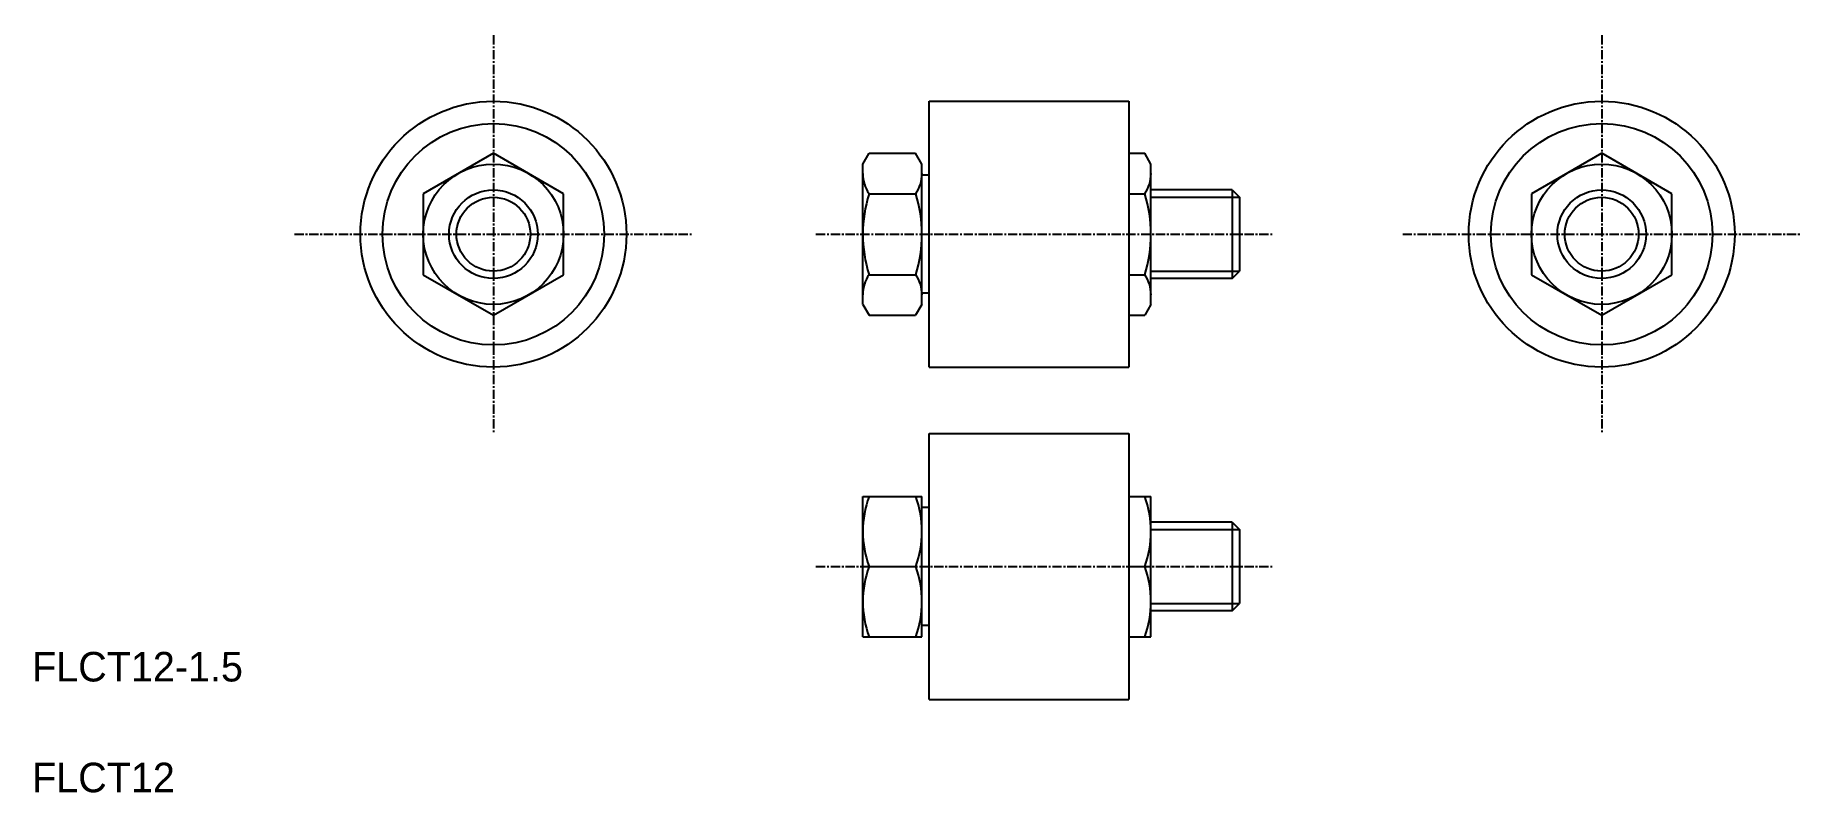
# Model space of a CAD drawing. Extents: x 17 to 256, y 87 to 190.
import ezdxf

# ---------------------------------------------------------------- set-up
doc = ezdxf.new("R2010")
doc.units = 0
doc.linetypes.add('CENTER', pattern=[2, 1.25, -0.25, 0.25, -0.25])
doc.layers.get('0').update_dxf_attribs({"linetype": 'CONTINUOUS'})
doc.layers.add('CENTER', color=1, linetype='CENTER')

msp = doc.modelspace()

# ---------------------------------------------------------------- linework, layer by layer
at = {"color": 7, "linetype": 'CONTINUOUS'}
for p, q in [((137.69, 145.12), (137.69, 181.12)), ((137.69, 181.12), (164.69, 181.12)), ((164.69, 181.12), (164.69, 145.12)), ((78.69, 174.09), (69.19, 168.61)), ((88.19, 168.61), (78.69, 174.09)), ((128.69, 172.62), (129.54, 174.09)), ((128.69, 153.62), (128.69, 172.62)), ((129.54, 174.09), (135.84, 174.09)), ((136.69, 172.62), (135.84, 174.09)), ((136.69, 153.62), (136.69, 172.62)), ((164.69, 174.09), (166.84, 174.09)), ((167.69, 172.62), (166.84, 174.09)), ((167.69, 153.62), (167.69, 172.62)), ((228.69, 174.09), (219.19, 168.61)), ((238.19, 168.61), (228.69, 174.09)), ((137.69, 171.12), (136.69, 171.12)), ((69.19, 168.61), (69.19, 157.64)), ((88.19, 157.64), (88.19, 168.61)), ((129.54, 168.61), (135.84, 168.61)), ((164.69, 168.61), (166.84, 168.61)), ((178.69, 169.12), (167.69, 169.12)), ((178.69, 169.12), (178.69, 157.12)), ((178.69, 169.12), (179.69, 168.12)), ((179.69, 168.12), (179.69, 158.12)), ((219.19, 168.61), (219.19, 157.64)), ((238.19, 157.64), (238.19, 168.61)), ((178.69, 157.12), (179.69, 158.12)), ((69.19, 157.64), (78.69, 152.15)), ((78.69, 152.15), (88.19, 157.64)), ((129.54, 157.64), (135.84, 157.64)), ((164.69, 157.64), (166.84, 157.64)), ((178.69, 157.12), (167.69, 157.12)), ((219.19, 157.64), (228.69, 152.15)), ((228.69, 152.15), (238.19, 157.64)), ((128.69, 153.62), (129.54, 152.15)), ((136.69, 153.62), (135.84, 152.15)), ((137.69, 155.12), (136.69, 155.12)), ((167.69, 153.62), (166.84, 152.15)), ((129.54, 152.15), (135.84, 152.15)), ((164.69, 152.15), (166.84, 152.15)), ((137.69, 145.12), (164.69, 145.12)), ((137.69, 100.12), (137.69, 136.12)), ((137.69, 136.12), (164.69, 136.12)), ((164.69, 136.12), (164.69, 100.12)), ((128.69, 108.62), (128.69, 127.62)), ((128.69, 127.62), (136.69, 127.62)), ((136.69, 108.62), (136.69, 127.62)), ((164.69, 127.62), (167.69, 127.62)), ((167.69, 108.62), (167.69, 127.62)), ((137.69, 126.12), (136.69, 126.12)), ((178.69, 124.12), (167.69, 124.12)), ((178.69, 124.12), (178.69, 112.12)), ((178.69, 124.12), (179.69, 123.12)), ((179.69, 123.12), (179.69, 113.12)), ((129.54, 118.12), (135.84, 118.12)), ((164.69, 118.12), (166.84, 118.12)), ((178.69, 112.12), (179.69, 113.12)), ((137.69, 110.12), (136.69, 110.12)), ((178.69, 112.12), (167.69, 112.12)), ((128.69, 108.62), (136.69, 108.62)), ((164.69, 108.62), (167.69, 108.62)), ((137.69, 100.12), (164.69, 100.12))]:
    msp.add_line(p, q, dxfattribs=at)
at = {"color": 3, "linetype": 'CONTINUOUS'}
for p, q in [((167.69, 168.12), (179.69, 168.12)), ((167.69, 158.12), (179.69, 158.12)), ((167.69, 123.12), (179.69, 123.12)), ((167.69, 113.12), (179.69, 113.12))]:
    msp.add_line(p, q, dxfattribs=at)
at = {"color": 7, "linetype": 'CONTINUOUS'}
for centre, radius in [((78.69, 163.12), 18), ((228.69, 163.12), 18), ((78.69, 163.12), 15), ((228.69, 163.12), 15), ((78.69, 163.12), 9.5), ((228.69, 163.12), 9.5), ((78.69, 163.12), 6), ((78.69, 163.12), 5), ((228.69, 163.12), 6)]:
    msp.add_circle(centre, radius, dxfattribs=at)
at = {"color": 3, "linetype": 'CONTINUOUS'}
msp.add_circle((228.69, 163.12), 5, dxfattribs=at)
at = {"color": 7, "linetype": 'CONTINUOUS'}
for centre, radius, start, end in [((133.55, 171.35), 4.86, 180, 214.3842), ((131.84, 171.35), 4.86, 325.6158, 0), ((162.84, 171.35), 4.86, 325.6158, 0), ((146.84, 163.12), 18.15, 162.412, 197.588), ((118.54, 163.12), 18.15, 342.412, 17.588), ((149.54, 163.12), 18.15, 342.412, 17.588), ((133.55, 154.9), 4.86, 145.6158, 180), ((131.84, 154.9), 4.86, 0, 34.3842), ((162.84, 154.9), 4.86, 0, 34.3842), ((142.41, 122.87), 13.72, 159.7438, 200.2562), ((122.97, 122.87), 13.72, 339.7438, 20.2562), ((153.97, 122.87), 13.72, 339.7438, 20.2562), ((142.41, 113.37), 13.72, 159.7438, 200.2562), ((122.97, 113.37), 13.72, 339.7438, 20.2562), ((153.97, 113.37), 13.72, 339.7438, 20.2562)]:
    msp.add_arc(centre, radius, start, end, dxfattribs=at)
at = {"layer": 'CENTER', "color": 1, "linetype": 'CENTER'}
for p, q in [((78.69, 190.06), (78.69, 136.19)), ((228.69, 190.06), (228.69, 136.19)), ((51.76, 163.12), (105.63, 163.12)), ((122.35, 163.12), (184.21, 163.12)), ((201.76, 163.12), (255.63, 163.12)), ((122.35, 118.12), (184.21, 118.12))]:
    msp.add_line(p, q, dxfattribs=at)

# ---------------------------------------------------------------- texts
at = {"color": 7, "linetype": 'CONTINUOUS'}
for s, p in [('FLCT12-1.5', (16.25, 102.56)), ('FLCT12', (16.25, 87.56))]:
    msp.add_text(s, height=4, dxfattribs=at).set_placement(p)

doc.saveas('drawing.dxf')
